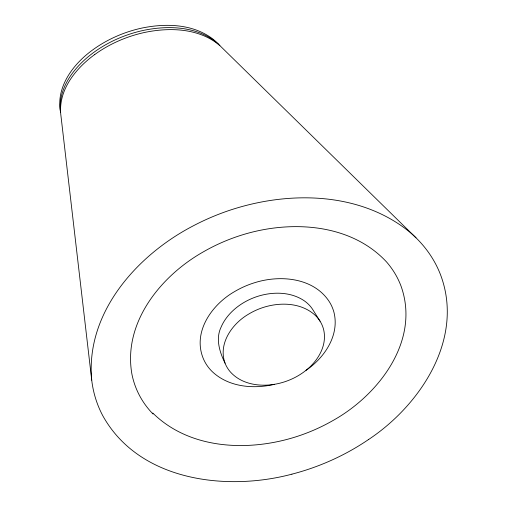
<?xml version="1.0" encoding="UTF-8"?>
<svg xmlns="http://www.w3.org/2000/svg" width="507" height="507" viewBox="0 0 507 507"><rect width="100%" height="100%" fill="white"/><g stroke="black" fill="none" stroke-linecap="round" stroke-linejoin="round"><path stroke-width="0.76" d="M94.784 54.496C76.037 68.141 58.476 89.498 60.751 114.062L91.729 380.136A138.709 117.738 -21.7 0 0 102.763 415.696C138.918 480.902 226.014 491.676 291.905 474.165M306.038 370.313C324.41 357.834 339.747 335.298 333.948 312.28A52.316 44.229 -14.9 0 0 328.694 300.765C312.977 277.779 280.682 274.883 255.908 282.323A80.905 69.415 -16.3 0 0 234.253 291.785C212.547 304.27 193.395 330.52 202.464 356.383A52.741 44.755 -18.5 0 0 212.186 371.574C228.575 387.139 253.506 389.294 274.636 384.281M368.412 439.626C420.43 405.175 464.64 338.562 440.526 274.737A138.227 116.211 -12.1 0 0 416.006 237.808L221.052 46.764A82.375 55.852 -19.1 0 0 217.674 43.767C197.153 28.05 169.142 27.372 144.78 32.416A93.484 63.724 -19.4 0 0 94.79 54.496M152.784 413.034C189.783 449.576 248.322 451.813 295.543 436.939A159.933 132.46 -17.4 0 0 332.966 420.531C378.691 395.01 420.614 340.539 400.986 285.98A106.882 90.005 -13.1 0 0 386.632 262.043C350.952 223.524 291.582 220.089 243.899 234.405A168.539 146.948 -15.7 0 0 202.413 252.391C160.396 276.448 122.878 322.984 131.896 374.039A108.067 91.754 -20.5 0 0 152.994 413.978M219.886 45.662L216.172 41.98A80.67 54.357 -19.2 0 0 212.889 39.064C192.901 23.778 165.618 23.17 141.909 28.069A90.759 61.455 -19.4 0 0 92.711 49.914C73.217 63.945 55.574 87.172 60.599 112.516M320.056 321.21L312.832 309.695A38.716 32.759 -15.4 0 0 307.451 303.338A40.237 34.064 -15.5 0 0 303.56 300.328C290.872 292.114 274.579 291.69 260.338 295.562A59.123 50.573 -16.4 0 0 242.619 303.281C233.378 309.029 225.323 317.154 221.027 327.269C215.399 339.05 219.715 352.194 225.057 363.183A39.134 33.532 -17.9 0 0 230.096 371.625C241.281 384.445 260.091 387.114 276.049 384.027A59.408 50.396 -16.6 0 0 304.929 371.175C317.338 361.878 327.243 346.18 323.764 330.177A39.052 33.361 -14.9 0 0 320.063 321.21A39.4 33.665 -14.9 0 0 314.517 314.657C300.664 302.628 280.244 302.052 263.456 307.381A60.973 52.703 -16 0 0 247.98 314.505C231.864 324.074 217.978 343.968 225.057 363.183M91.729 380.136C85.334 313.187 136.478 255.604 192.413 226.287A219.626 193.351 -15.3 0 1 229.975 210.19C288.153 190.917 358.563 191.532 408.427 231.015A140.566 118.277 -12.3 0 1 416.006 237.808M60.39 110.995C58.185 86.912 75.245 66.024 93.561 52.544A92.204 62.659 -19.4 0 1 143.443 30.395C167.5 25.407 195.17 26.06 215.443 41.574A81.583 55.155 -19.1 0 1 218.777 44.534M368.405 439.62A204.828 168.882 -17.5 0 1 291.905 474.159"/></g></svg>
